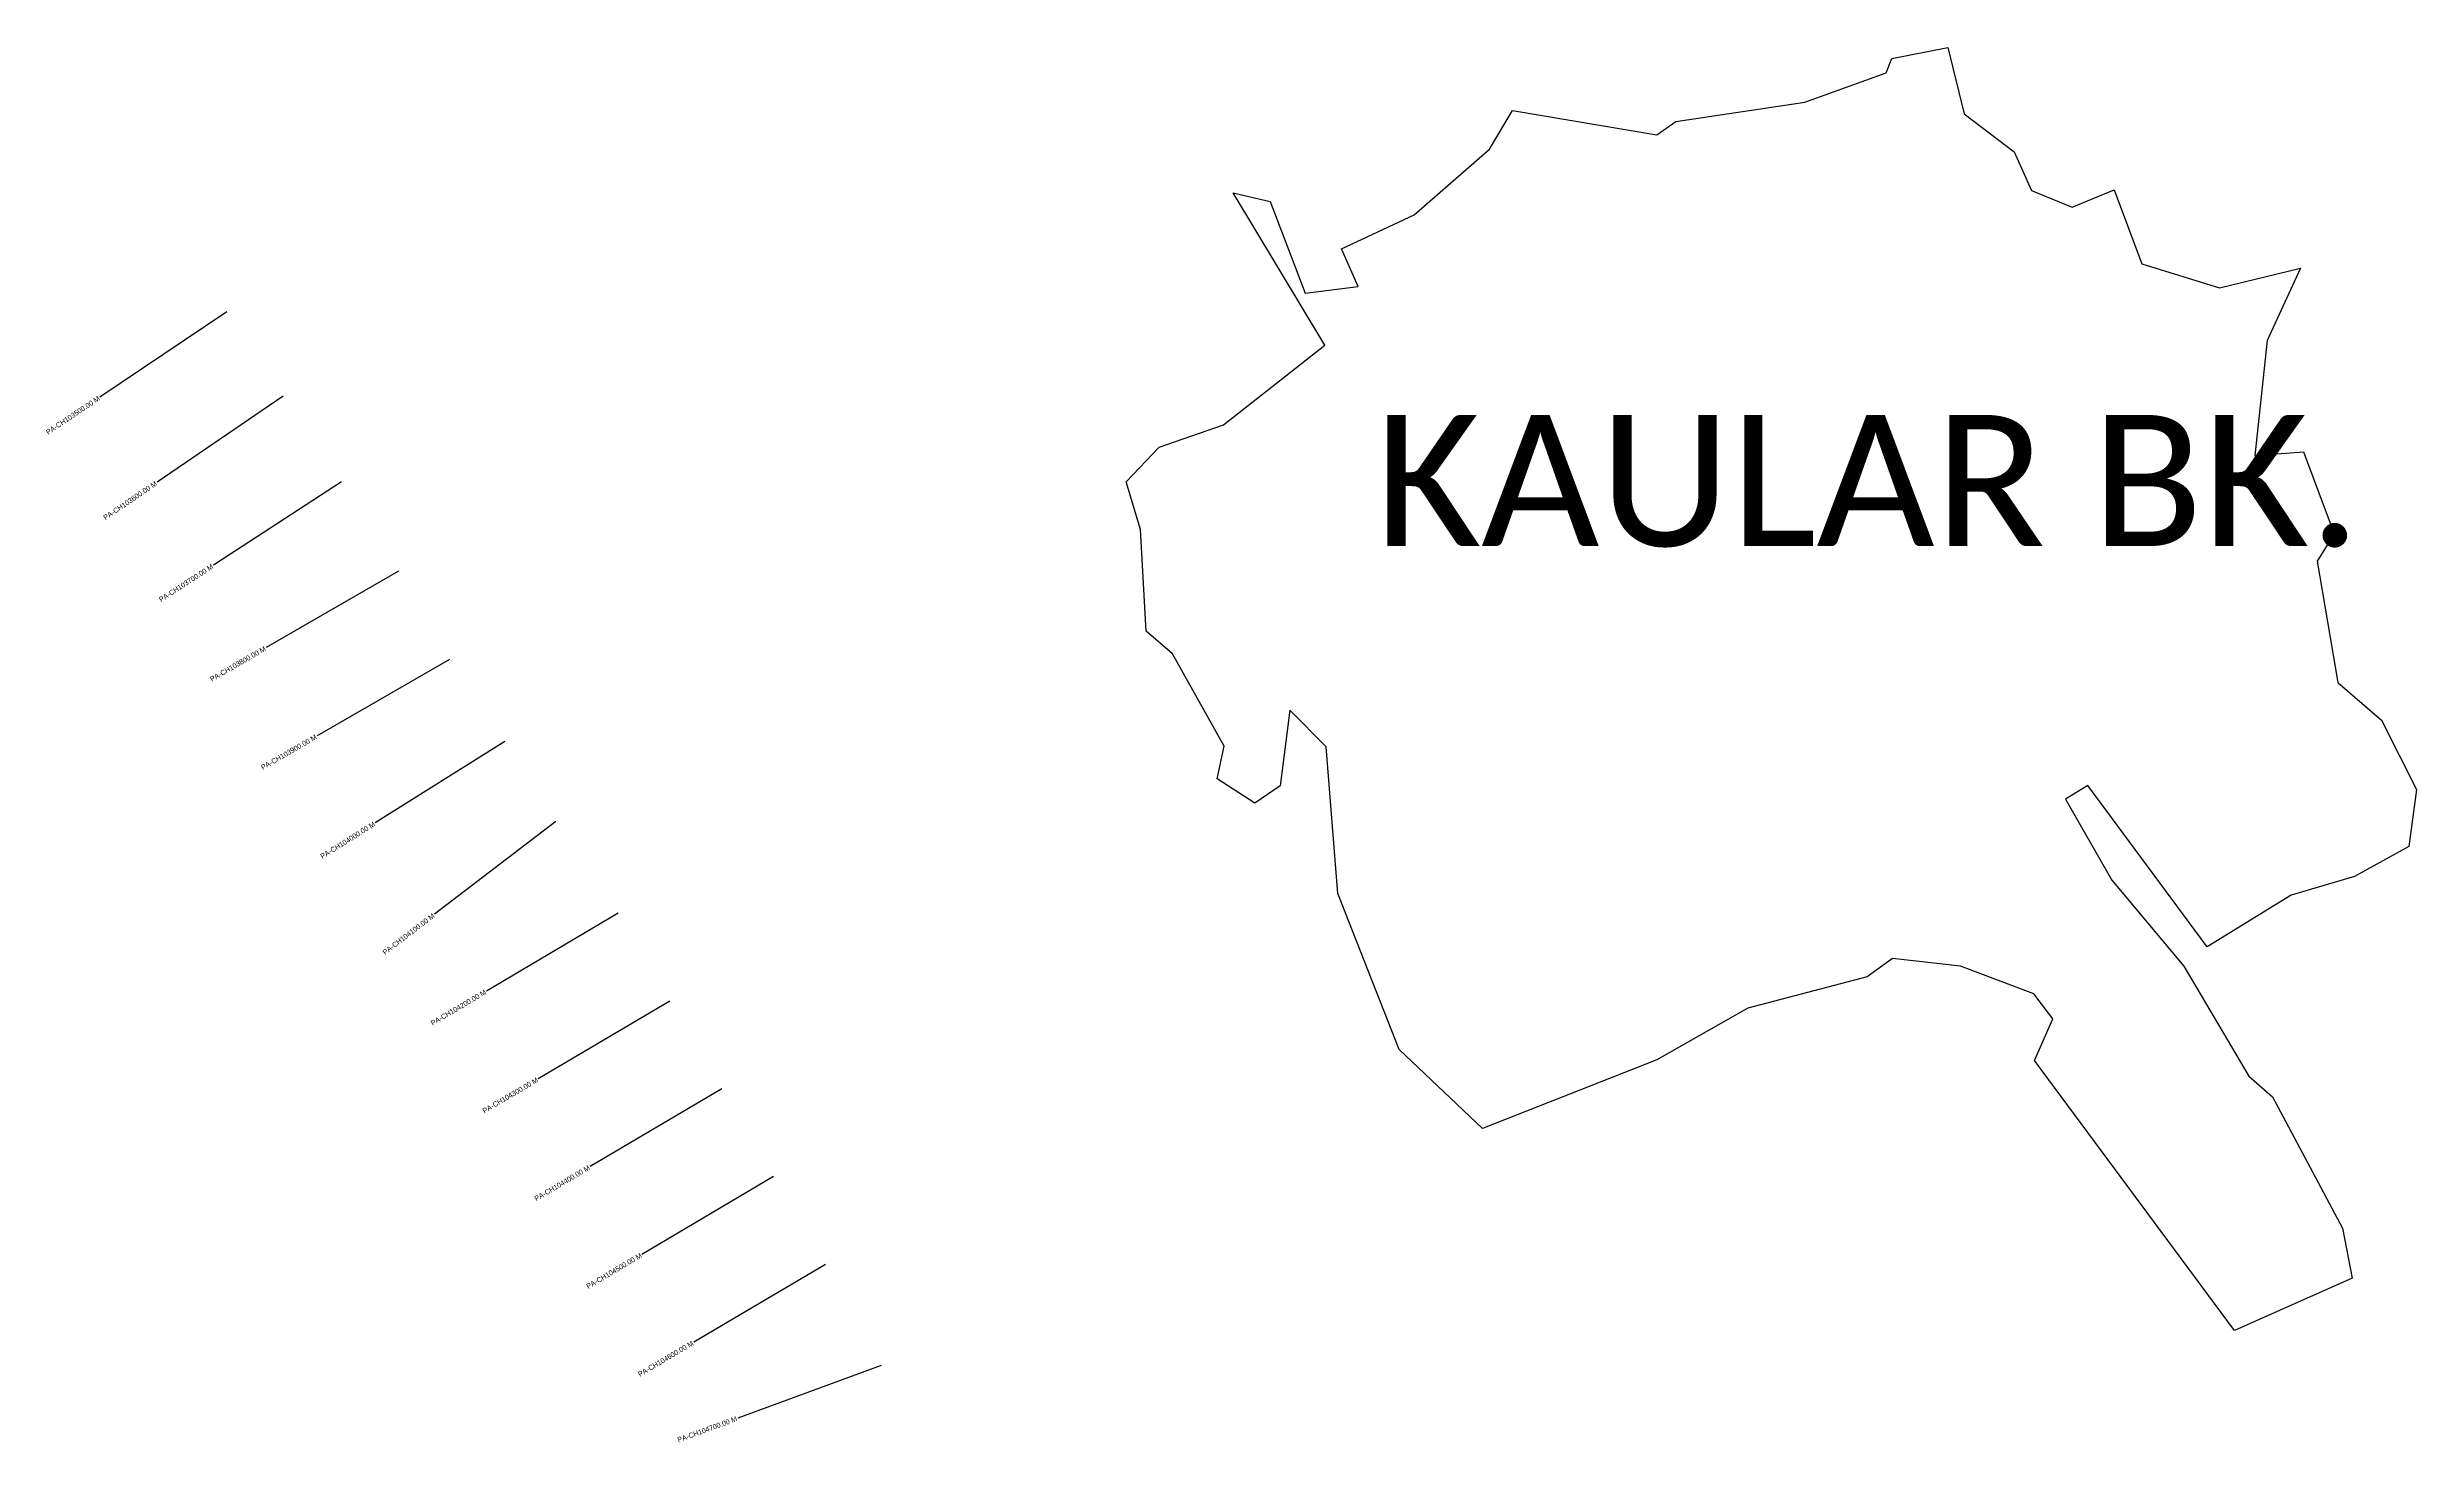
# Model space of a CAD drawing. Header units: metres. Extents: x 265615 to 267940, y 2141527 to 2142895.
import ezdxf
from ezdxf.enums import TextEntityAlignment as Align

# ---------------------------------------------------------------- set-up
doc = ezdxf.new("R2010")
doc.units = ezdxf.units.M
for name, color, linetype in [('CS', 134, 'Continuous'), ('CSMark', 6, 'Continuous'), ('village', 250, 'Continuous'), ('VILLAGE NAME', 250, 'Continuous')]:
    doc.layers.add(name, color=color, linetype=linetype)

msp = doc.modelspace()

# ---------------------------------------------------------------- linework, layer by layer
at = {"color": 6}
msp.add_lwpolyline([(266706.3, 2142502.4), (266769.4, 2142524.2)], dxfattribs=at)
at = {"layer": 'CS'}
for p, q in [((265791.5, 2142635), (265666.9, 2142551.4)), ((265846.9, 2142552.4), (265723, 2142468)), ((265903.9, 2142468.4), (265778.3, 2142386.5)), ((265959.9, 2142380.7), (265830, 2142305.7)), ((266009.9, 2142294.1), (265880, 2142219.1)), ((266064.2, 2142213.5), (265937.1, 2142133.7)), ((266114.4, 2142135.1), (265995.2, 2142044.1)), ((266175.4, 2142045.1), (266046.2, 2141968.8)), ((266226.2, 2141959), (266097.1, 2141882.7)), ((266277.1, 2141872.9), (266148, 2141796.6)), ((266328, 2141786.8), (266198.8, 2141710.5)), ((266378.8, 2141700.7), (266249.7, 2141624.4)), ((266433.7, 2141601.3), (266292.8, 2141549.8))]:
    msp.add_line(p, q, dxfattribs=at)
at = {"layer": 'village', "color": 6}
for points in [[(267425.3, 2142883.8, 0), (267480.3, 2142894.5, 0), (267496.1, 2142829.3, 0), (267545.3, 2142792.2, 0), (267562.3, 2142754.3, 0), (267602.1, 2142737.8, 0), (267643.4, 2142754.9, 0), (267670.7, 2142682.1, 0), (267746.9, 2142658.8, 0), (267826.1, 2142678, 0), (267793.6, 2142607, 0), (267781.3, 2142494.2, 0), (267829.3, 2142497.7, 0), (267859.4, 2142417.4, 0), (267842.6, 2142390.6, 0), (267863, 2142271.4, 0), (267905.8, 2142234.4, 0), (267940.2, 2142166.4, 0), (267932.4, 2142110.7, 0), (267879.3, 2142081.2, 0), (267817, 2142063, 0), (267734.6, 2142012.1, 0), (267617.4, 2142170.6, 0), (267595.6, 2142157.1, 0), (267641, 2142077.6, 0), (267711.9, 2141993.3, 0), (267775.6, 2141885.2, 0), (267798.9, 2141864.9, 0), (267867.6, 2141736.2, 0), (267876.9, 2141687.2, 0), (267761.6, 2141635.7, 0), (267565.2, 2141900.7, 0), (267583.2, 2141941.4, 0), (267564.6, 2141966, 0), (267492.6, 2141993.2, 0), (267425.9, 2142000.7, 0), (267400.9, 2141982.8, 0), (267284.1, 2141952, 0), (267194.7, 2141901.2, 0), (267023.6, 2141833.9, 0), (266941.9, 2141911.4, 0), (266881.8, 2142064.6, 0), (266870.1, 2142208.3, 0), (266834.5, 2142244.5, 0), (266825.1, 2142170.2, 0), (266800.3, 2142153.1, 0), (266763.4, 2142177, 0), (266770.2, 2142208.9, 0), (266719.4, 2142299.7, 0), (266693.6, 2142321.9, 0), (266688, 2142421.5, 0), (266673.8, 2142468.4, 0), (266706.3, 2142502.4, 0)], [(266769.4, 2142524.2, 0), (266868.8, 2142602.5, 0), (266779, 2142751.9, 0), (266815.4, 2142743.4, 0), (266849.5, 2142653.5, 0), (266901.7, 2142660.1, 0), (266885.4, 2142696.9, 0), (266956.6, 2142730.3, 0), (267030.6, 2142794.8, 0), (267053.1, 2142832.7, 0), (267194.5, 2142808.9, 0), (267213.3, 2142821.8, 0), (267339.9, 2142840.7, 0), (267419.6, 2142869.7, 0), (267425.3, 2142883.8, 0), (267425.3, 2142883.8, 0)]]:
    msp.add_polyline3d(points, dxfattribs=at)

# ---------------------------------------------------------------- texts
at = {"layer": 'CSMark'}
for s, rotation, p in [('PA-CH103500.00 M', 33.8429, (265666.1, 2142550.9)), ('PA-CH103600.00 M', 34.2548, (265722.1, 2142467.4)), ('PA-CH103700.00 M', 33.083, (265777.4, 2142386)), ('PA-CH103800.00 M', 29.9934, (265829.1, 2142305.2)), ('PA-CH103900.00 M', 29.9934, (265879.1, 2142218.6)), ('PA-CH104000.00 M', 32.1271, (265936.3, 2142133.2)), ('PA-CH104100.00 M', 37.3381, (265994.4, 2142043.5)), ('PA-CH104200.00 M', 30.5769, (266045.4, 2141968.3)), ('PA-CH104300.00 M', 30.5769, (266096.2, 2141882.2)), ('PA-CH104400.00 M', 30.5769, (266147.1, 2141796.1)), ('PA-CH104500.00 M', 30.5769, (266198, 2141710)), ('PA-CH104600.00 M', 30.5769, (266248.8, 2141623.9)), ('PA-CH104700.00 M', 20.066, (266291.9, 2141549.5))]:
    msp.add_text(s, height=5, rotation=rotation, dxfattribs=at).set_placement(p, align=Align.MIDDLE_RIGHT)
at = {"layer": 'VILLAGE NAME', "insert": (266918.1, 2142534), "char_height": 128.647, "attachment_point": 1}
msp.add_mtext_dynamic_manual_height_columns('{\\fCalibri|b0|i0|c0|p34;KAULAR BK.}', width=1449.11, gutter_width=643.2, heights=[0], dxfattribs=at)

doc.saveas('drawing.dxf')
